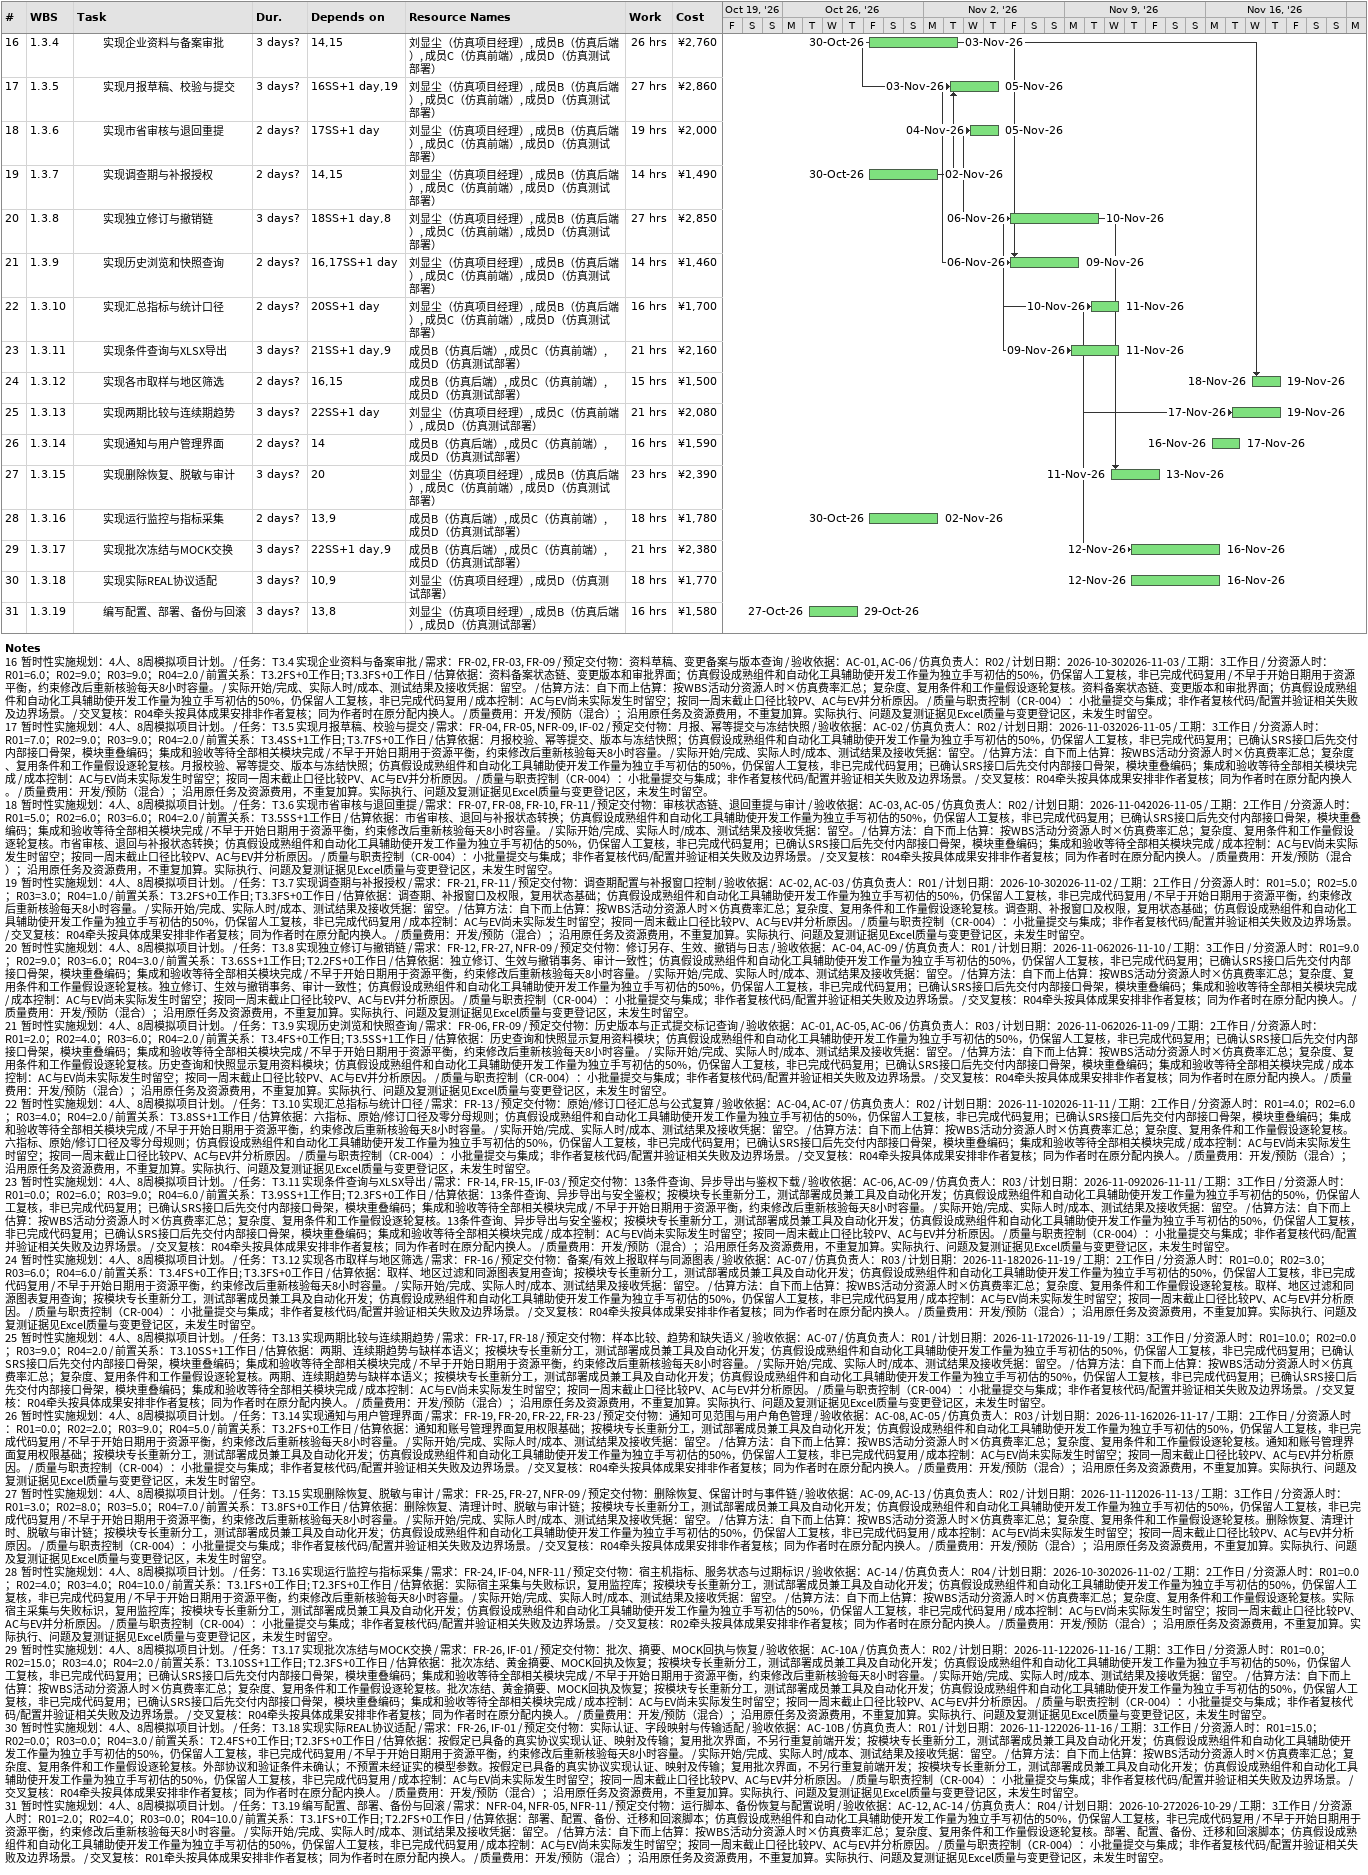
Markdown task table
| ID | WBS | Task | Duration | Start | Finish | Predecessors | Resources | Work (h) | Cost (¥) |
|---|---|---|---|---|---|---|---|---|---|
| 16 | 1.3.4 | 实现企业资料与备案审批 | 3d? | 2026-10-30 | 2026-11-03 | 14, 15 | 刘显尘（仿真项目经理）, 成员B（仿真后端）, 成员C（仿真前端）, 成员D（仿真测试部署） | 26 | 2760 |
| 17 | 1.3.5 | 实现月报草稿、校验与提交 | 3d? | 2026-11-03 | 2026-11-05 | 16SS+1d, 19 | 刘显尘（仿真项目经理）, 成员B（仿真后端）, 成员C（仿真前端）, 成员D（仿真测试部署） | 27 | 2860 |
| 18 | 1.3.6 | 实现市省审核与退回重提 | 2d? | 2026-11-04 | 2026-11-05 | 17SS+1d | 刘显尘（仿真项目经理）, 成员B（仿真后端）, 成员C（仿真前端）, 成员D（仿真测试部署） | 19 | 2000 |
| 19 | 1.3.7 | 实现调查期与补报授权 | 2d? | 2026-10-30 | 2026-11-02 | 14, 15 | 刘显尘（仿真项目经理）, 成员B（仿真后端）, 成员C（仿真前端）, 成员D（仿真测试部署） | 14 | 1490 |
| 20 | 1.3.8 | 实现独立修订与撤销链 | 3d? | 2026-11-06 | 2026-11-10 | 18SS+1d, 8 | 刘显尘（仿真项目经理）, 成员B（仿真后端）, 成员C（仿真前端）, 成员D（仿真测试部署） | 27 | 2850 |
| 21 | 1.3.9 | 实现历史浏览和快照查询 | 2d? | 2026-11-06 | 2026-11-09 | 16, 17SS+1d | 刘显尘（仿真项目经理）, 成员B（仿真后端）, 成员C（仿真前端）, 成员D（仿真测试部署） | 14 | 1460 |
| 22 | 1.3.10 | 实现汇总指标与统计口径 | 2d? | 2026-11-10 | 2026-11-11 | 20SS+1d | 刘显尘（仿真项目经理）, 成员B（仿真后端）, 成员C（仿真前端）, 成员D（仿真测试部署） | 16 | 1700 |
| 23 | 1.3.11 | 实现条件查询与XLSX导出 | 3d? | 2026-11-09 | 2026-11-11 | 21SS+1d, 9 | 成员B（仿真后端）, 成员C（仿真前端）, 成员D（仿真测试部署） | 21 | 2160 |
| 24 | 1.3.12 | 实现各市取样与地区筛选 | 2d? | 2026-11-18 | 2026-11-19 | 16, 15 | 成员B（仿真后端）, 成员C（仿真前端）, 成员D（仿真测试部署） | 15 | 1500 |
| 25 | 1.3.13 | 实现两期比较与连续期趋势 | 3d? | 2026-11-17 | 2026-11-19 | 22SS+1d | 刘显尘（仿真项目经理）, 成员C（仿真前端）, 成员D（仿真测试部署） | 21 | 2080 |
| 26 | 1.3.14 | 实现通知与用户管理界面 | 2d? | 2026-11-16 | 2026-11-17 | 14 | 成员B（仿真后端）, 成员C（仿真前端）, 成员D（仿真测试部署） | 16 | 1590 |
| 27 | 1.3.15 | 实现删除恢复、脱敏与审计 | 3d? | 2026-11-11 | 2026-11-13 | 20 | 刘显尘（仿真项目经理）, 成员B（仿真后端）, 成员C（仿真前端）, 成员D（仿真测试部署） | 23 | 2390 |
| 28 | 1.3.16 | 实现运行监控与指标采集 | 2d? | 2026-10-30 | 2026-11-02 | 13, 9 | 成员B（仿真后端）, 成员C（仿真前端）, 成员D（仿真测试部署） | 18 | 1780 |
| 29 | 1.3.17 | 实现批次冻结与MOCK交换 | 3d? | 2026-11-12 | 2026-11-16 | 22SS+1d, 9 | 成员B（仿真后端）, 成员C（仿真前端）, 成员D（仿真测试部署） | 21 | 2380 |
| 30 | 1.3.18 | 实现实际REAL协议适配 | 3d? | 2026-11-12 | 2026-11-16 | 10, 9 | 刘显尘（仿真项目经理）, 成员D（仿真测试部署） | 18 | 1770 |
| 31 | 1.3.19 | 编写配置、部署、备份与回滚 | 3d? | 2026-10-27 | 2026-10-29 | 13, 8 | 刘显尘（仿真项目经理）, 成员B（仿真后端）, 成员D（仿真测试部署） | 16 | 1580 |

Notes
- 16: 暂时性实施规划：4人、8周模拟项目计划。 / 任务：T3.4 实现企业资料与备案审批 / 需求：FR-02, FR-03, FR-09 / 预定交付物：资料草稿、变更备案与版本查询 / 验收依据：AC-01, AC-06 / 仿真负责人：R02 / 计划日期：2026-10-302026-11-03 / 工期：3工作日 / 分资源人时：R01=6.0；R02=9.0；R03=9.0；R04=2.0 / 前置关系：T3.2FS+0工作日; T3.3FS+0工作日 / 估算依据：资料备案状态链、变更版本和审批界面；仿真假设成熟组件和自动化工具辅助使开发工作量为独立手写初估的50%，仍保留人工复核，非已完成代码复用 / 不早于开始日期用于资源平衡，约束修改后重新核验每天8小时容量。 / 实际开始/完成、实际人时/成本、测试结果及接收凭据：留空。 / 估算方法：自下而上估算：按WBS活动分资源人时×仿真费率汇总；复杂度、复用条件和工作量假设逐轮复核。资料备案状态链、变更版本和审批界面；仿真假设成熟组件和自动化工具辅助使开发工作量为独立手写初估的50%，仍保留人工复核，非已完成代码复用 / 成本控制：AC与EV尚未实际发生时留空；按同一周末截止口径比较PV、AC与EV并分析原因。 / 质量与职责控制（CR-004）：小批量提交与集成；非作者复核代码/配置并验证相关失败及边界场景。 / 交叉复核：R04牵头按具体成果安排非作者复核；同为作者时在原分配内换人。 / 质量费用：开发/预防（混合）；沿用原任务及资源费用，不重复加算。实际执行、问题及复测证据见Excel质量与变更登记区，未发生时留空。
- 17: 暂时性实施规划：4人、8周模拟项目计划。 / 任务：T3.5 实现月报草稿、校验与提交 / 需求：FR-04, FR-05, NFR-09, IF-02 / 预定交付物：月报、幂等提交与冻结快照 / 验收依据：AC-02 / 仿真负责人：R02 / 计划日期：2026-11-032026-11-05 / 工期：3工作日 / 分资源人时：R01=7.0；R02=9.0；R03=9.0；R04=2.0 / 前置关系：T3.4SS+1工作日; T3.7FS+0工作日 / 估算依据：月报校验、幂等提交、版本与冻结快照；仿真假设成熟组件和自动化工具辅助使开发工作量为独立手写初估的50%，仍保留人工复核，非已完成代码复用；已确认SRS接口后先交付内部接口骨架，模块重叠编码；集成和验收等待全部相关模块完成 / 不早于开始日期用于资源平衡，约束修改后重新核验每天8小时容量。 / 实际开始/完成、实际人时/成本、测试结果及接收凭据：留空。 / 估算方法：自下而上估算：按WBS活动分资源人时×仿真费率汇总；复杂度、复用条件和工作量假设逐轮复核。月报校验、幂等提交、版本与冻结快照；仿真假设成熟组件和自动化工具辅助使开发工作量为独立手写初估的50%，仍保留人工复核，非已完成代码复用；已确认SRS接口后先交付内部接口骨架，模块重叠编码；集成和验收等待全部相关模块完成 / 成本控制：AC与EV尚未实际发生时留空；按同一周末截止口径比较PV、AC与EV并分析原因。 / 质量与职责控制（CR-004）：小批量提交与集成；非作者复核代码/配置并验证相关失败及边界场景。 / 交叉复核：R04牵头按具体成果安排非作者复核；同为作者时在原分配内换人。 / 质量费用：开发/预防（混合）；沿用原任务及资源费用，不重复加算。实际执行、问题及复测证据见Excel质量与变更登记区，未发生时留空。
- 18: 暂时性实施规划：4人、8周模拟项目计划。 / 任务：T3.6 实现市省审核与退回重提 / 需求：FR-07, FR-08, FR-10, FR-11 / 预定交付物：审核状态链、退回重提与审计 / 验收依据：AC-03, AC-05 / 仿真负责人：R02 / 计划日期：2026-11-042026-11-05 / 工期：2工作日 / 分资源人时：R01=5.0；R02=6.0；R03=6.0；R04=2.0 / 前置关系：T3.5SS+1工作日 / 估算依据：市省审核、退回与补报状态转换；仿真假设成熟组件和自动化工具辅助使开发工作量为独立手写初估的50%，仍保留人工复核，非已完成代码复用；已确认SRS接口后先交付内部接口骨架，模块重叠编码；集成和验收等待全部相关模块完成 / 不早于开始日期用于资源平衡，约束修改后重新核验每天8小时容量。 / 实际开始/完成、实际人时/成本、测试结果及接收凭据：留空。 / 估算方法：自下而上估算：按WBS活动分资源人时×仿真费率汇总；复杂度、复用条件和工作量假设逐轮复核。市省审核、退回与补报状态转换；仿真假设成熟组件和自动化工具辅助使开发工作量为独立手写初估的50%，仍保留人工复核，非已完成代码复用；已确认SRS接口后先交付内部接口骨架，模块重叠编码；集成和验收等待全部相关模块完成 / 成本控制：AC与EV尚未实际发生时留空；按同一周末截止口径比较PV、AC与EV并分析原因。 / 质量与职责控制（CR-004）：小批量提交与集成；非作者复核代码/配置并验证相关失败及边界场景。 / 交叉复核：R04牵头按具体成果安排非作者复核；同为作者时在原分配内换人。 / 质量费用：开发/预防（混合）；沿用原任务及资源费用，不重复加算。实际执行、问题及复测证据见Excel质量与变更登记区，未发生时留空。
- 19: 暂时性实施规划：4人、8周模拟项目计划。 / 任务：T3.7 实现调查期与补报授权 / 需求：FR-21, FR-11 / 预定交付物：调查期配置与补报窗口控制 / 验收依据：AC-02, AC-03 / 仿真负责人：R01 / 计划日期：2026-10-302026-11-02 / 工期：2工作日 / 分资源人时：R01=5.0；R02=5.0；R03=3.0；R04=1.0 / 前置关系：T3.2FS+0工作日; T3.3FS+0工作日 / 估算依据：调查期、补报窗口及权限，复用状态基础；仿真假设成熟组件和自动化工具辅助使开发工作量为独立手写初估的50%，仍保留人工复核，非已完成代码复用 / 不早于开始日期用于资源平衡，约束修改后重新核验每天8小时容量。 / 实际开始/完成、实际人时/成本、测试结果及接收凭据：留空。 / 估算方法：自下而上估算：按WBS活动分资源人时×仿真费率汇总；复杂度、复用条件和工作量假设逐轮复核。调查期、补报窗口及权限，复用状态基础；仿真假设成熟组件和自动化工具辅助使开发工作量为独立手写初估的50%，仍保留人工复核，非已完成代码复用 / 成本控制：AC与EV尚未实际发生时留空；按同一周末截止口径比较PV、AC与EV并分析原因。 / 质量与职责控制（CR-004）：小批量提交与集成；非作者复核代码/配置并验证相关失败及边界场景。 / 交叉复核：R04牵头按具体成果安排非作者复核；同为作者时在原分配内换人。 / 质量费用：开发/预防（混合）；沿用原任务及资源费用，不重复加算。实际执行、问题及复测证据见Excel质量与变更登记区，未发生时留空。
- 20: 暂时性实施规划：4人、8周模拟项目计划。 / 任务：T3.8 实现独立修订与撤销链 / 需求：FR-12, FR-27, NFR-09 / 预定交付物：修订另存、生效、撤销与日志 / 验收依据：AC-04, AC-09 / 仿真负责人：R01 / 计划日期：2026-11-062026-11-10 / 工期：3工作日 / 分资源人时：R01=9.0；R02=9.0；R03=6.0；R04=3.0 / 前置关系：T3.6SS+1工作日; T2.2FS+0工作日 / 估算依据：独立修订、生效与撤销事务、审计一致性；仿真假设成熟组件和自动化工具辅助使开发工作量为独立手写初估的50%，仍保留人工复核，非已完成代码复用；已确认SRS接口后先交付内部接口骨架，模块重叠编码；集成和验收等待全部相关模块完成 / 不早于开始日期用于资源平衡，约束修改后重新核验每天8小时容量。 / 实际开始/完成、实际人时/成本、测试结果及接收凭据：留空。 / 估算方法：自下而上估算：按WBS活动分资源人时×仿真费率汇总；复杂度、复用条件和工作量假设逐轮复核。独立修订、生效与撤销事务、审计一致性；仿真假设成熟组件和自动化工具辅助使开发工作量为独立手写初估的50%，仍保留人工复核，非已完成代码复用；已确认SRS接口后先交付内部接口骨架，模块重叠编码；集成和验收等待全部相关模块完成 / 成本控制：AC与EV尚未实际发生时留空；按同一周末截止口径比较PV、AC与EV并分析原因。 / 质量与职责控制（CR-004）：小批量提交与集成；非作者复核代码/配置并验证相关失败及边界场景。 / 交叉复核：R04牵头按具体成果安排非作者复核；同为作者时在原分配内换人。 / 质量费用：开发/预防（混合）；沿用原任务及资源费用，不重复加算。实际执行、问题及复测证据见Excel质量与变更登记区，未发生时留空。
- 21: 暂时性实施规划：4人、8周模拟项目计划。 / 任务：T3.9 实现历史浏览和快照查询 / 需求：FR-06, FR-09 / 预定交付物：历史版本与正式提交标记查询 / 验收依据：AC-01, AC-05, AC-06 / 仿真负责人：R03 / 计划日期：2026-11-062026-11-09 / 工期：2工作日 / 分资源人时：R01=2.0；R02=4.0；R03=6.0；R04=2.0 / 前置关系：T3.4FS+0工作日; T3.5SS+1工作日 / 估算依据：历史查询和快照显示复用资料模块；仿真假设成熟组件和自动化工具辅助使开发工作量为独立手写初估的50%，仍保留人工复核，非已完成代码复用；已确认SRS接口后先交付内部接口骨架，模块重叠编码；集成和验收等待全部相关模块完成 / 不早于开始日期用于资源平衡，约束修改后重新核验每天8小时容量。 / 实际开始/完成、实际人时/成本、测试结果及接收凭据：留空。 / 估算方法：自下而上估算：按WBS活动分资源人时×仿真费率汇总；复杂度、复用条件和工作量假设逐轮复核。历史查询和快照显示复用资料模块；仿真假设成熟组件和自动化工具辅助使开发工作量为独立手写初估的50%，仍保留人工复核，非已完成代码复用；已确认SRS接口后先交付内部接口骨架，模块重叠编码；集成和验收等待全部相关模块完成 / 成本控制：AC与EV尚未实际发生时留空；按同一周末截止口径比较PV、AC与EV并分析原因。 / 质量与职责控制（CR-004）：小批量提交与集成；非作者复核代码/配置并验证相关失败及边界场景。 / 交叉复核：R04牵头按具体成果安排非作者复核；同为作者时在原分配内换人。 / 质量费用：开发/预防（混合）；沿用原任务及资源费用，不重复加算。实际执行、问题及复测证据见Excel质量与变更登记区，未发生时留空。
- 22: 暂时性实施规划：4人、8周模拟项目计划。 / 任务：T3.10 实现汇总指标与统计口径 / 需求：FR-13 / 预定交付物：原始/修订口径汇总与公式复算 / 验收依据：AC-04, AC-07 / 仿真负责人：R02 / 计划日期：2026-11-102026-11-11 / 工期：2工作日 / 分资源人时：R01=4.0；R02=6.0；R03=4.0；R04=2.0 / 前置关系：T3.8SS+1工作日 / 估算依据：六指标、原始/修订口径及零分母规则；仿真假设成熟组件和自动化工具辅助使开发工作量为独立手写初估的50%，仍保留人工复核，非已完成代码复用；已确认SRS接口后先交付内部接口骨架，模块重叠编码；集成和验收等待全部相关模块完成 / 不早于开始日期用于资源平衡，约束修改后重新核验每天8小时容量。 / 实际开始/完成、实际人时/成本、测试结果及接收凭据：留空。 / 估算方法：自下而上估算：按WBS活动分资源人时×仿真费率汇总；复杂度、复用条件和工作量假设逐轮复核。六指标、原始/修订口径及零分母规则；仿真假设成熟组件和自动化工具辅助使开发工作量为独立手写初估的50%，仍保留人工复核，非已完成代码复用；已确认SRS接口后先交付内部接口骨架，模块重叠编码；集成和验收等待全部相关模块完成 / 成本控制：AC与EV尚未实际发生时留空；按同一周末截止口径比较PV、AC与EV并分析原因。 / 质量与职责控制（CR-004）：小批量提交与集成；非作者复核代码/配置并验证相关失败及边界场景。 / 交叉复核：R04牵头按具体成果安排非作者复核；同为作者时在原分配内换人。 / 质量费用：开发/预防（混合）；沿用原任务及资源费用，不重复加算。实际执行、问题及复测证据见Excel质量与变更登记区，未发生时留空。
- 23: 暂时性实施规划：4人、8周模拟项目计划。 / 任务：T3.11 实现条件查询与XLSX导出 / 需求：FR-14, FR-15, IF-03 / 预定交付物：13条件查询、异步导出与鉴权下载 / 验收依据：AC-06, AC-09 / 仿真负责人：R03 / 计划日期：2026-11-092026-11-11 / 工期：3工作日 / 分资源人时：R01=0.0；R02=6.0；R03=9.0；R04=6.0 / 前置关系：T3.9SS+1工作日; T2.3FS+0工作日 / 估算依据：13条件查询、异步导出与安全鉴权；按模块专长重新分工，测试部署成员兼工具及自动化开发；仿真假设成熟组件和自动化工具辅助使开发工作量为独立手写初估的50%，仍保留人工复核，非已完成代码复用；已确认SRS接口后先交付内部接口骨架，模块重叠编码；集成和验收等待全部相关模块完成 / 不早于开始日期用于资源平衡，约束修改后重新核验每天8小时容量。 / 实际开始/完成、实际人时/成本、测试结果及接收凭据：留空。 / 估算方法：自下而上估算：按WBS活动分资源人时×仿真费率汇总；复杂度、复用条件和工作量假设逐轮复核。13条件查询、异步导出与安全鉴权；按模块专长重新分工，测试部署成员兼工具及自动化开发；仿真假设成熟组件和自动化工具辅助使开发工作量为独立手写初估的50%，仍保留人工复核，非已完成代码复用；已确认SRS接口后先交付内部接口骨架，模块重叠编码；集成和验收等待全部相关模块完成 / 成本控制：AC与EV尚未实际发生时留空；按同一周末截止口径比较PV、AC与EV并分析原因。 / 质量与职责控制（CR-004）：小批量提交与集成；非作者复核代码/配置并验证相关失败及边界场景。 / 交叉复核：R04牵头按具体成果安排非作者复核；同为作者时在原分配内换人。 / 质量费用：开发/预防（混合）；沿用原任务及资源费用，不重复加算。实际执行、问题及复测证据见Excel质量与变更登记区，未发生时留空。
- 24: 暂时性实施规划：4人、8周模拟项目计划。 / 任务：T3.12 实现各市取样与地区筛选 / 需求：FR-16 / 预定交付物：备案/有效上报取样与同源图表 / 验收依据：AC-07 / 仿真负责人：R03 / 计划日期：2026-11-182026-11-19 / 工期：2工作日 / 分资源人时：R01=0.0；R02=3.0；R03=6.0；R04=6.0 / 前置关系：T3.4FS+0工作日; T3.3FS+0工作日 / 估算依据：取样、地区过滤和同源图表复用查询；按模块专长重新分工，测试部署成员兼工具及自动化开发；仿真假设成熟组件和自动化工具辅助使开发工作量为独立手写初估的50%，仍保留人工复核，非已完成代码复用 / 不早于开始日期用于资源平衡，约束修改后重新核验每天8小时容量。 / 实际开始/完成、实际人时/成本、测试结果及接收凭据：留空。 / 估算方法：自下而上估算：按WBS活动分资源人时×仿真费率汇总；复杂度、复用条件和工作量假设逐轮复核。取样、地区过滤和同源图表复用查询；按模块专长重新分工，测试部署成员兼工具及自动化开发；仿真假设成熟组件和自动化工具辅助使开发工作量为独立手写初估的50%，仍保留人工复核，非已完成代码复用 / 成本控制：AC与EV尚未实际发生时留空；按同一周末截止口径比较PV、AC与EV并分析原因。 / 质量与职责控制（CR-004）：小批量提交与集成；非作者复核代码/配置并验证相关失败及边界场景。 / 交叉复核：R04牵头按具体成果安排非作者复核；同为作者时在原分配内换人。 / 质量费用：开发/预防（混合）；沿用原任务及资源费用，不重复加算。实际执行、问题及复测证据见Excel质量与变更登记区，未发生时留空。
- 25: 暂时性实施规划：4人、8周模拟项目计划。 / 任务：T3.13 实现两期比较与连续期趋势 / 需求：FR-17, FR-18 / 预定交付物：样本比较、趋势和缺失语义 / 验收依据：AC-07 / 仿真负责人：R01 / 计划日期：2026-11-172026-11-19 / 工期：3工作日 / 分资源人时：R01=10.0；R02=0.0；R03=9.0；R04=2.0 / 前置关系：T3.10SS+1工作日 / 估算依据：两期、连续期趋势与缺样本语义；按模块专长重新分工，测试部署成员兼工具及自动化开发；仿真假设成熟组件和自动化工具辅助使开发工作量为独立手写初估的50%，仍保留人工复核，非已完成代码复用；已确认SRS接口后先交付内部接口骨架，模块重叠编码；集成和验收等待全部相关模块完成 / 不早于开始日期用于资源平衡，约束修改后重新核验每天8小时容量。 / 实际开始/完成、实际人时/成本、测试结果及接收凭据：留空。 / 估算方法：自下而上估算：按WBS活动分资源人时×仿真费率汇总；复杂度、复用条件和工作量假设逐轮复核。两期、连续期趋势与缺样本语义；按模块专长重新分工，测试部署成员兼工具及自动化开发；仿真假设成熟组件和自动化工具辅助使开发工作量为独立手写初估的50%，仍保留人工复核，非已完成代码复用；已确认SRS接口后先交付内部接口骨架，模块重叠编码；集成和验收等待全部相关模块完成 / 成本控制：AC与EV尚未实际发生时留空；按同一周末截止口径比较PV、AC与EV并分析原因。 / 质量与职责控制（CR-004）：小批量提交与集成；非作者复核代码/配置并验证相关失败及边界场景。 / 交叉复核：R04牵头按具体成果安排非作者复核；同为作者时在原分配内换人。 / 质量费用：开发/预防（混合）；沿用原任务及资源费用，不重复加算。实际执行、问题及复测证据见Excel质量与变更登记区，未发生时留空。
- 26: 暂时性实施规划：4人、8周模拟项目计划。 / 任务：T3.14 实现通知与用户管理界面 / 需求：FR-19, FR-20, FR-22, FR-23 / 预定交付物：通知可见范围与用户角色管理 / 验收依据：AC-08, AC-05 / 仿真负责人：R03 / 计划日期：2026-11-162026-11-17 / 工期：2工作日 / 分资源人时：R01=0.0；R02=2.0；R03=9.0；R04=5.0 / 前置关系：T3.2FS+0工作日 / 估算依据：通知和账号管理界面复用权限基础；按模块专长重新分工，测试部署成员兼工具及自动化开发；仿真假设成熟组件和自动化工具辅助使开发工作量为独立手写初估的50%，仍保留人工复核，非已完成代码复用 / 不早于开始日期用于资源平衡，约束修改后重新核验每天8小时容量。 / 实际开始/完成、实际人时/成本、测试结果及接收凭据：留空。 / 估算方法：自下而上估算：按WBS活动分资源人时×仿真费率汇总；复杂度、复用条件和工作量假设逐轮复核。通知和账号管理界面复用权限基础；按模块专长重新分工，测试部署成员兼工具及自动化开发；仿真假设成熟组件和自动化工具辅助使开发工作量为独立手写初估的50%，仍保留人工复核，非已完成代码复用 / 成本控制：AC与EV尚未实际发生时留空；按同一周末截止口径比较PV、AC与EV并分析原因。 / 质量与职责控制（CR-004）：小批量提交与集成；非作者复核代码/配置并验证相关失败及边界场景。 / 交叉复核：R04牵头按具体成果安排非作者复核；同为作者时在原分配内换人。 / 质量费用：开发/预防（混合）；沿用原任务及资源费用，不重复加算。实际执行、问题及复测证据见Excel质量与变更登记区，未发生时留空。
- 27: 暂时性实施规划：4人、8周模拟项目计划。 / 任务：T3.15 实现删除恢复、脱敏与审计 / 需求：FR-25, FR-27, NFR-09 / 预定交付物：删除恢复、保留计时与事件链 / 验收依据：AC-09, AC-13 / 仿真负责人：R02 / 计划日期：2026-11-112026-11-13 / 工期：3工作日 / 分资源人时：R01=3.0；R02=8.0；R03=5.0；R04=7.0 / 前置关系：T3.8FS+0工作日 / 估算依据：删除恢复、清理计时、脱敏与审计链；按模块专长重新分工，测试部署成员兼工具及自动化开发；仿真假设成熟组件和自动化工具辅助使开发工作量为独立手写初估的50%，仍保留人工复核，非已完成代码复用 / 不早于开始日期用于资源平衡，约束修改后重新核验每天8小时容量。 / 实际开始/完成、实际人时/成本、测试结果及接收凭据：留空。 / 估算方法：自下而上估算：按WBS活动分资源人时×仿真费率汇总；复杂度、复用条件和工作量假设逐轮复核。删除恢复、清理计时、脱敏与审计链；按模块专长重新分工，测试部署成员兼工具及自动化开发；仿真假设成熟组件和自动化工具辅助使开发工作量为独立手写初估的50%，仍保留人工复核，非已完成代码复用 / 成本控制：AC与EV尚未实际发生时留空；按同一周末截止口径比较PV、AC与EV并分析原因。 / 质量与职责控制（CR-004）：小批量提交与集成；非作者复核代码/配置并验证相关失败及边界场景。 / 交叉复核：R04牵头按具体成果安排非作者复核；同为作者时在原分配内换人。 / 质量费用：开发/预防（混合）；沿用原任务及资源费用，不重复加算。实际执行、问题及复测证据见Excel质量与变更登记区，未发生时留空。
- 28: 暂时性实施规划：4人、8周模拟项目计划。 / 任务：T3.16 实现运行监控与指标采集 / 需求：FR-24, IF-04, NFR-11 / 预定交付物：宿主机指标、服务状态与过期标识 / 验收依据：AC-14 / 仿真负责人：R04 / 计划日期：2026-10-302026-11-02 / 工期：2工作日 / 分资源人时：R01=0.0；R02=4.0；R03=4.0；R04=10.0 / 前置关系：T3.1FS+0工作日; T2.3FS+0工作日 / 估算依据：实际宿主采集与失败标识，复用监控库；按模块专长重新分工，测试部署成员兼工具及自动化开发；仿真假设成熟组件和自动化工具辅助使开发工作量为独立手写初估的50%，仍保留人工复核，非已完成代码复用 / 不早于开始日期用于资源平衡，约束修改后重新核验每天8小时容量。 / 实际开始/完成、实际人时/成本、测试结果及接收凭据：留空。 / 估算方法：自下而上估算：按WBS活动分资源人时×仿真费率汇总；复杂度、复用条件和工作量假设逐轮复核。实际宿主采集与失败标识，复用监控库；按模块专长重新分工，测试部署成员兼工具及自动化开发；仿真假设成熟组件和自动化工具辅助使开发工作量为独立手写初估的50%，仍保留人工复核，非已完成代码复用 / 成本控制：AC与EV尚未实际发生时留空；按同一周末截止口径比较PV、AC与EV并分析原因。 / 质量与职责控制（CR-004）：小批量提交与集成；非作者复核代码/配置并验证相关失败及边界场景。 / 交叉复核：R02牵头按具体成果安排非作者复核；同为作者时在原分配内换人。 / 质量费用：开发/预防（混合）；沿用原任务及资源费用，不重复加算。实际执行、问题及复测证据见Excel质量与变更登记区，未发生时留空。
- 29: 暂时性实施规划：4人、8周模拟项目计划。 / 任务：T3.17 实现批次冻结与MOCK交换 / 需求：FR-26, IF-01 / 预定交付物：批次、摘要、MOCK回执与恢复 / 验收依据：AC-10A / 仿真负责人：R02 / 计划日期：2026-11-122026-11-16 / 工期：3工作日 / 分资源人时：R01=0.0；R02=15.0；R03=4.0；R04=2.0 / 前置关系：T3.10SS+1工作日; T2.3FS+0工作日 / 估算依据：批次冻结、黄金摘要、MOCK回执及恢复；按模块专长重新分工，测试部署成员兼工具及自动化开发；仿真假设成熟组件和自动化工具辅助使开发工作量为独立手写初估的50%，仍保留人工复核，非已完成代码复用；已确认SRS接口后先交付内部接口骨架，模块重叠编码；集成和验收等待全部相关模块完成 / 不早于开始日期用于资源平衡，约束修改后重新核验每天8小时容量。 / 实际开始/完成、实际人时/成本、测试结果及接收凭据：留空。 / 估算方法：自下而上估算：按WBS活动分资源人时×仿真费率汇总；复杂度、复用条件和工作量假设逐轮复核。批次冻结、黄金摘要、MOCK回执及恢复；按模块专长重新分工，测试部署成员兼工具及自动化开发；仿真假设成熟组件和自动化工具辅助使开发工作量为独立手写初估的50%，仍保留人工复核，非已完成代码复用；已确认SRS接口后先交付内部接口骨架，模块重叠编码；集成和验收等待全部相关模块完成 / 成本控制：AC与EV尚未实际发生时留空；按同一周末截止口径比较PV、AC与EV并分析原因。 / 质量与职责控制（CR-004）：小批量提交与集成；非作者复核代码/配置并验证相关失败及边界场景。 / 交叉复核：R04牵头按具体成果安排非作者复核；同为作者时在原分配内换人。 / 质量费用：开发/预防（混合）；沿用原任务及资源费用，不重复加算。实际执行、问题及复测证据见Excel质量与变更登记区，未发生时留空。
- 30: 暂时性实施规划：4人、8周模拟项目计划。 / 任务：T3.18 实现实际REAL协议适配 / 需求：FR-26, IF-01 / 预定交付物：实际认证、字段映射与传输适配 / 验收依据：AC-10B / 仿真负责人：R01 / 计划日期：2026-11-122026-11-16 / 工期：3工作日 / 分资源人时：R01=15.0；R02=0.0；R03=0.0；R04=3.0 / 前置关系：T2.4FS+0工作日; T2.3FS+0工作日 / 估算依据：按假定已具备的真实协议实现认证、映射及传输；复用批次界面，不另行重复前端开发；按模块专长重新分工，测试部署成员兼工具及自动化开发；仿真假设成熟组件和自动化工具辅助使开发工作量为独立手写初估的50%，仍保留人工复核，非已完成代码复用 / 不早于开始日期用于资源平衡，约束修改后重新核验每天8小时容量。 / 实际开始/完成、实际人时/成本、测试结果及接收凭据：留空。 / 估算方法：自下而上估算：按WBS活动分资源人时×仿真费率汇总；复杂度、复用条件和工作量假设逐轮复核。外部协议和验证条件未确认；不预置未经证实的模型参数。按假定已具备的真实协议实现认证、映射及传输；复用批次界面，不另行重复前端开发；按模块专长重新分工，测试部署成员兼工具及自动化开发；仿真假设成熟组件和自动化工具辅助使开发工作量为独立手写初估的50%，仍保留人工复核，非已完成代码复用 / 成本控制：AC与EV尚未实际发生时留空；按同一周末截止口径比较PV、AC与EV并分析原因。 / 质量与职责控制（CR-004）：小批量提交与集成；非作者复核代码/配置并验证相关失败及边界场景。 / 交叉复核：R04牵头按具体成果安排非作者复核；同为作者时在原分配内换人。 / 质量费用：开发/预防（混合）；沿用原任务及资源费用，不重复加算。实际执行、问题及复测证据见Excel质量与变更登记区，未发生时留空。
- 31: 暂时性实施规划：4人、8周模拟项目计划。 / 任务：T3.19 编写配置、部署、备份与回滚 / 需求：NFR-04, NFR-05, NFR-11 / 预定交付物：运行脚本、备份恢复与配置说明 / 验收依据：AC-12, AC-14 / 仿真负责人：R04 / 计划日期：2026-10-272026-10-29 / 工期：3工作日 / 分资源人时：R01=2.0；R02=4.0；R03=0.0；R04=10.0 / 前置关系：T3.1FS+0工作日; T2.2FS+0工作日 / 估算依据：部署、配置、备份、迁移和回滚脚本；仿真假设成熟组件和自动化工具辅助使开发工作量为独立手写初估的50%，仍保留人工复核，非已完成代码复用 / 不早于开始日期用于资源平衡，约束修改后重新核验每天8小时容量。 / 实际开始/完成、实际人时/成本、测试结果及接收凭据：留空。 / 估算方法：自下而上估算：按WBS活动分资源人时×仿真费率汇总；复杂度、复用条件和工作量假设逐轮复核。部署、配置、备份、迁移和回滚脚本；仿真假设成熟组件和自动化工具辅助使开发工作量为独立手写初估的50%，仍保留人工复核，非已完成代码复用 / 成本控制：AC与EV尚未实际发生时留空；按同一周末截止口径比较PV、AC与EV并分析原因。 / 质量与职责控制（CR-004）：小批量提交与集成；非作者复核代码/配置并验证相关失败及边界场景。 / 交叉复核：R01牵头按具体成果安排非作者复核；同为作者时在原分配内换人。 / 质量费用：开发/预防（混合）；沿用原任务及资源费用，不重复加算。实际执行、问题及复测证据见Excel质量与变更登记区，未发生时留空。
